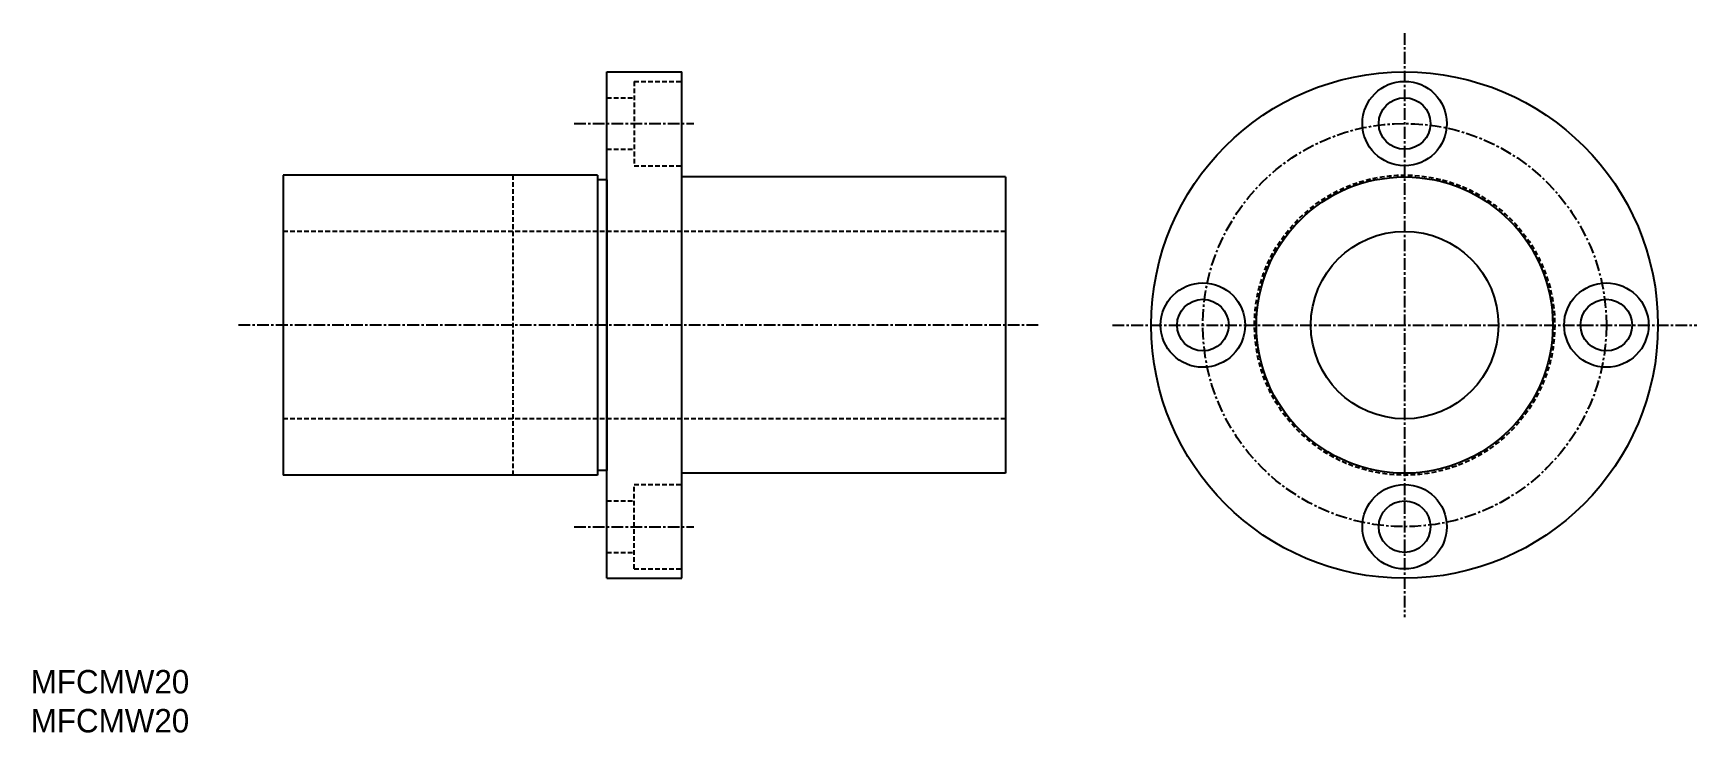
# Model space of a CAD drawing. Extents: x 10 to 188, y 10 to 85.
import ezdxf

# ---------------------------------------------------------------- set-up
doc = ezdxf.new("R2010")
doc.units = 0
doc.linetypes.add('CENTER', pattern=[2, 1.25, -0.25, 0.25, -0.25])
doc.linetypes.add('DASHED', pattern=[0.75, 0.5, -0.25])
doc.layers.get('0').update_dxf_attribs({"linetype": 'CONTINUOUS'})
doc.layers.add('CENTER', color=1, linetype='CENTER')

# ---------------------------------------------------------------- blocks, each defined once
blk = doc.blocks.new('*U2')
for p in [(135.21, 95.91), (135.21, 91.75)]:
    blk.add_text('MFCMW20', height=2.5).set_placement(p)

msp = doc.modelspace()

# ---------------------------------------------------------------- linework, layer by layer
at = {"color": 7, "linetype": 'CONTINUOUS'}
for p, q in [((71.4, 26.44), (71.4, 80.44)), ((71.4, 80.44), (79.4, 80.44)), ((79.4, 26.44), (79.4, 80.44)), ((36.9, 69.44), (36.9, 37.44)), ((70.4, 69.44), (36.9, 69.44)), ((70.4, 69.44), (70.4, 37.44)), ((113.9, 69.24), (79.4, 69.24)), ((113.9, 69.24), (113.9, 37.64)), ((71.4, 68.94), (70.4, 68.94)), ((71.4, 68.94), (71.4, 37.94)), ((70.4, 37.44), (36.9, 37.44)), ((71.4, 37.94), (70.4, 37.94)), ((113.9, 37.64), (79.4, 37.64)), ((71.4, 26.44), (79.4, 26.44))]:
    msp.add_line(p, q, dxfattribs=at)
at = {"color": 3, "linetype": 'DASHED'}
for p, q in [((74.3, 79.44), (74.3, 70.44)), ((74.3, 79.44), (79.4, 79.44)), ((71.4, 77.69), (74.3, 77.69)), ((71.4, 72.19), (74.3, 72.19)), ((61.4, 69.44), (61.4, 37.44)), ((74.3, 70.44), (79.4, 70.44)), ((113.9, 63.44), (36.9, 63.44)), ((113.9, 43.44), (36.9, 43.44)), ((74.3, 27.44), (74.3, 36.44)), ((74.3, 36.44), (79.4, 36.44)), ((71.4, 34.69), (74.3, 34.69)), ((71.4, 29.19), (74.3, 29.19)), ((74.3, 27.44), (79.4, 27.44))]:
    msp.add_line(p, q, dxfattribs=at)
at = {"color": 7, "linetype": 'CONTINUOUS'}
for centre, radius in [((156.43, 53.44), 27), ((156.43, 74.94), 4.5), ((156.43, 74.94), 2.75), ((156.43, 53.44), 15.8), ((156.43, 53.44), 10), ((134.93, 53.44), 4.5), ((177.93, 53.44), 4.5), ((134.93, 53.44), 2.75), ((177.93, 53.44), 2.75), ((156.43, 31.94), 4.5), ((156.43, 31.94), 2.75)]:
    msp.add_circle(centre, radius, dxfattribs=at)
at = {"color": 3, "linetype": 'DASHED'}
msp.add_circle((156.43, 53.44), 16, dxfattribs=at)
at = {"layer": 'CENTER', "color": 1, "linetype": 'CENTER'}
for p, q in [((156.43, 84.57), (156.43, 22.3)), ((67.91, 74.94), (80.68, 74.94)), ((117.39, 53.44), (32.12, 53.44)), ((125.3, 53.44), (187.56, 53.44)), ((67.91, 31.94), (80.68, 31.94))]:
    msp.add_line(p, q, dxfattribs=at)
msp.add_circle((156.43, 53.44), 21.5, dxfattribs=at)

# ---------------------------------------------------------------- block references
at = {"color": 7, "linetype": 'CONTINUOUS'}
msp.add_blockref('*U2', (-125.21, -81.75), dxfattribs=at)

doc.saveas('drawing.dxf')
